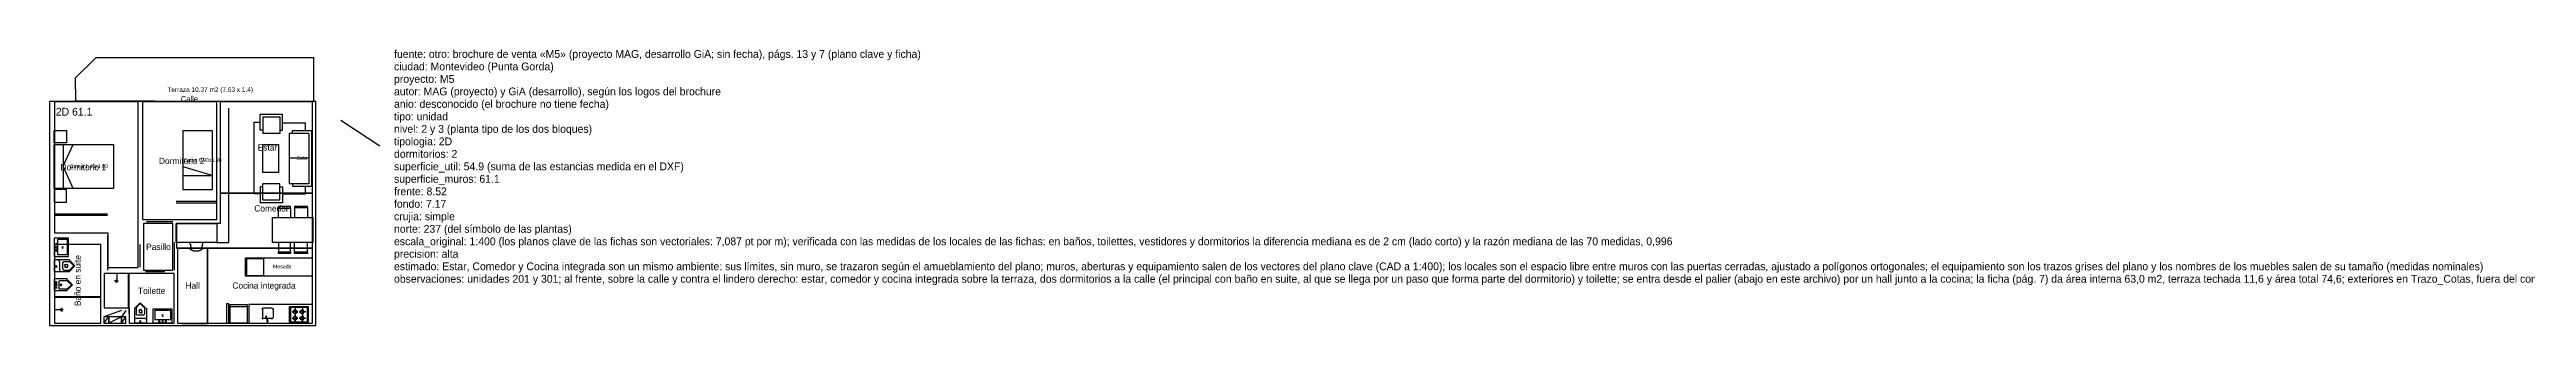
# Model space of a CAD drawing. Header units: metres. Extents: x 0 to 140, y 0 to 9.
# Drawn here: x 0 to 79.2, y 0 to 8.8 of the extents above; entities that cross this region are included whole.
import ezdxf

# ---------------------------------------------------------------- set-up
doc = ezdxf.new("R2010")
doc.units = ezdxf.units.M
for name, color, linetype in [('Trazo_Cotas', 9, 'Continuous'), ('Trazo_Datos', 7, 'Continuous'), ('Trazo_Entrada', 1, 'Continuous'), ('Trazo_Equipamiento', 8, 'Continuous'), ('Trazo_Estancias', 3, 'Continuous'), ('Trazo_Fachada', 30, 'Continuous'), ('Trazo_Medianeras', 8, 'Continuous'), ('Trazo_Norte', 1, 'Continuous'), ('Trazo_Puertas', 1, 'Continuous'), ('Trazo_Unidad', 7, 'Continuous'), ('Trazo_Ventanas', 5, 'Continuous')]:
    doc.layers.add(name, color=color, linetype=linetype)

msp = doc.modelspace()

# ---------------------------------------------------------------- linework, layer by layer
at = {"layer": 'Trazo_Cotas'}
msp.add_lwpolyline([(1.48, 8.57), (0.82, 7.92), (0.83, 7.2), (8.45, 7.17), (8.45, 8.57)], close=True, dxfattribs=at)
at = {"layer": 'Trazo_Entrada'}
msp.add_line((5.09, 0), (4.23, 0), dxfattribs=at)
at = {"layer": 'Trazo_Equipamiento', "color": 9}
for p, q in [((6.74, 6.25), (6.74, 6.76)), ((6.82, 6.68), (6.82, 6.15)), ((0.54, 5.85), (0.15, 5.85)), ((0.44, 5.8), (0.44, 4.39)), ((6.82, 6.25), (6.74, 6.25)), ((7.67, 6.15), (7.67, 4.54)), ((8.3, 6.15), (7.67, 6.15)), ((8.3, 6.15), (8.3, 4.54)), ((8.3, 5.36), (7.67, 5.36)), ((5.35, 3.97), (4.05, 3.97)), ((5.35, 3.97), (4.05, 3.97)), ((6.74, 4.44), (6.74, 3.93)), ((6.82, 4.44), (6.74, 4.44)), ((6.82, 4.02), (6.82, 4.54)), ((8.3, 4.54), (7.67, 4.54)), ((7.77, 4.54), (7.77, 4.46)), ((7.77, 4.46), (8.38, 4.46)), ((0.15, 3.58), (1.85, 3.58)), ((0.15, 3.58), (1.85, 3.58)), ((7.71, 3.76), (7.71, 3.81)), ((8.25, 3.78), (8.25, 3.81)), ((4.49, 2.46), (4.49, 2.46)), ((2.3, 0.48), (1.74, 0.28)), ((1.74, 0.07), (1.9, 0.28)), ((2.44, 0.48), (2.3, 0.28)), ((2.3, 0.07), (2.44, 0.28))]:
    msp.add_line(p, q, dxfattribs=at)
at = {"layer": 'Trazo_Equipamiento', "color": 8}
for p, q in [((0.15, 2.09), (0.15, 1.73)), ((0.17, 2.09), (0.17, 2.09)), ((0.17, 1.73), (0.17, 1.73)), ((0.17, 1.73), (0.36, 1.73)), ((0.31, 2.06), (0.28, 2.09)), ((0.28, 1.72), (0.31, 1.74)), ((0.29, 1.73), (0.29, 1.73)), ((0.32, 2.07), (0.32, 1.75)), ((0.36, 1.73), (0.64, 1.73)), ((0.45, 2.05), (0.41, 2.01)), ((0.41, 1.81), (0.45, 1.77)), ((0.42, 1.82), (0.42, 2.02)), ((0.46, 2.05), (0.64, 2.05)), ((0.46, 1.77), (0.64, 1.77)), ((0.49, 1.92), (0.49, 1.87)), ((0.49, 1.87), (0.58, 1.87)), ((2.15, 1.66), (2.15, 1.38)), ((2.52, 1.66), (2.52, 0.56)), ((2.54, 1.66), (2.54, 0.38)), ((8.25, 2.36), (8.25, 2.31)), ((0.15, 1.48), (0.15, 1.14)), ((1.64, 0.92), (0.15, 0.92)), ((1.64, 0.9), (0.15, 0.9)), ((0.17, 1.48), (0.17, 1.48)), ((0.17, 1.14), (0.17, 1.14)), ((0.2, 1.12), (0.2, 1.12)), ((0.33, 1.44), (0.29, 1.4)), ((0.29, 1.2), (0.33, 1.16)), ((0.31, 1.21), (0.31, 1.41)), ((0.34, 1.44), (0.56, 1.44)), ((0.34, 1.17), (0.56, 1.17)), ((0.56, 1.49), (0.56, 1.49)), ((0.56, 1.12), (0.56, 1.12)), ((2.2, 1.43), (2.08, 1.43)), ((0.15, 0.51), (0.44, 0.51)), ((0.39, 0.56), (0.39, 0.45)), ((2.73, 0.28), (2.73, 0.56)), ((2.73, 0.09), (2.73, 0.28)), ((2.75, 0.22), (2.73, 0.2)), ((2.73, 0.21), (2.73, 0.21)), ((2.74, 0.09), (2.74, 0.09)), ((3.08, 0.07), (2.74, 0.07)), ((2.76, 0.37), (2.8, 0.33)), ((3.07, 0.22), (2.76, 0.22)), ((2.78, 0.38), (2.78, 0.56)), ((2.81, 0.34), (3.01, 0.34)), ((2.88, 0.41), (2.88, 0.48)), ((2.91, 0.41), (2.88, 0.41)), ((3.01, 0.33), (3.05, 0.37)), ((3.05, 0.38), (3.05, 0.56)), ((3.08, 0.2), (3.06, 0.22)), ((3.08, 0.09), (3.08, 0.09)), ((5.78, 0.61), (6.32, 0.61)), ((6.83, 0.56), (6.79, 0.52)), ((6.79, 0.25), (6.83, 0.21)), ((6.81, 0.53), (6.81, 0.26)), ((7.11, 0.56), (6.84, 0.56)), ((6.93, 0.22), (6.84, 0.22)), ((6.91, 0.31), (6.91, 0.31)), ((6.91, 0.29), (6.96, 0.16)), ((6.98, 0.16), (6.93, 0.31)), ((7.11, 0.22), (6.93, 0.22)), ((6.94, 0.21), (6.94, 0.21)), ((6.94, 0.21), (6.96, 0.16)), ((6.95, 0.15), (6.95, 0.14)), ((6.95, 0.14), (6.95, 0.14)), ((6.95, 0.14), (6.95, 0.14)), ((6.96, 0.21), (6.98, 0.16)), ((6.98, 0.15), (6.97, 0.16)), ((6.98, 0.39), (6.98, 0.39)), ((6.99, 0.12), (6.98, 0.15)), ((7.15, 0.52), (7.1, 0.56)), ((7.1, 0.21), (7.15, 0.25)), ((7.11, 0.22), (7.11, 0.22)), ((7.15, 0.53), (7.15, 0.26)), ((8.28, 0.6), (7.67, 0.6)), ((7.76, 0.45), (7.94, 0.45)), ((7.76, 0.24), (7.94, 0.24)), ((7.86, 0.55), (7.86, 0.34)), ((7.86, 0.34), (7.86, 0.14)), ((7.99, 0.45), (8.2, 0.45)), ((7.99, 0.24), (8.2, 0.24)), ((8.09, 0.55), (8.09, 0.34)), ((8.09, 0.34), (8.09, 0.14))]:
    msp.add_line(p, q, dxfattribs=at)
at = {"layer": 'Trazo_Equipamiento', "color": 9}
for points in [[(5.35, 2.66), (5.74, 2.66), (5.74, 6.96)], [(6.74, 4.22), (6.55, 4.22), (6.55, 6.51), (6.74, 6.51)], [(7.37, 6.25), (7.45, 6.25), (7.45, 6.76), (6.74, 6.76)], [(6.82, 6.68), (7.37, 6.68), (7.37, 6.15), (6.82, 6.15)], [(7.45, 6.49), (8.18, 6.49), (8.18, 6.24)], [(0.15, 5.85), (0.15, 6.24), (0.54, 6.24), (0.54, 5.85)], [(0.76, 4.39), (0.44, 5.1), (0.76, 5.8)], [(7.77, 6.15), (7.77, 6.24), (8.38, 6.24), (8.38, 4.46)], [(4.28, 4.8), (5.2, 4.8), (4.28, 5.08)], [(7.37, 4.44), (7.45, 4.44), (7.45, 3.93), (6.74, 3.93)], [(6.82, 4.02), (7.37, 4.02), (7.37, 4.54), (6.82, 4.54)], [(8.18, 4.46), (8.18, 4.2), (7.45, 4.2)], [(0.15, 3.53), (1.8, 3.53), (1.85, 3.53)], [(5.35, 3.92), (4.1, 3.92), (4.05, 3.92)], [(7.71, 3.81), (7.32, 3.81), (7.32, 3.76)], [(7.32, 3.46), (7.32, 3.76), (7.71, 3.76), (7.71, 3.46)], [(8.25, 3.81), (7.84, 3.81), (7.84, 3.46)], [(7.84, 3.78), (8.25, 3.78), (8.25, 3.46)], [(4.47, 2.66), (4.49, 2.61), (4.49, 2.6), (4.51, 2.6), (4.51, 2.53), (4.52, 2.53)], [(4.52, 2.49), (4.52, 2.48), (4.49, 2.48), (4.49, 2.46)], [(4.89, 2.46), (4.89, 2.44), (4.88, 2.44), (4.86, 2.43), (4.84, 2.41), (4.83, 2.41), (4.81, 2.39), (4.78, 2.39), (4.78, 2.38), (4.61, 2.38), (4.61, 2.39), (4.57, 2.39), (4.56, 2.41), (4.54, 2.41), (4.49, 2.46)], [(4.52, 2.53), (4.52, 2.51), (4.52, 2.49)], [(4.91, 2.66), (4.89, 2.61), (4.89, 2.6), (4.88, 2.6), (4.88, 2.53), (4.86, 2.51), (4.86, 2.49)], [(4.86, 2.49), (4.86, 2.48), (4.88, 2.48)], [(4.88, 2.48), (4.89, 2.48), (4.89, 2.46)], [(2.3, 0.28), (1.9, 0.28), (1.9, 0.07), (2.3, 0.07), (2.3, 0.28), (1.9, 0.07), (1.9, 0.28), (1.74, 0.28), (1.74, 0.07), (1.9, 0.07)]]:
    msp.add_lwpolyline(points, dxfattribs=at)
for points in [[(0.15, 5.8), (2.05, 5.8), (2.05, 4.39), (0.15, 4.39)], [(5.2, 4.34), (4.28, 4.34), (4.28, 6.24), (5.2, 6.24)], [(7.32, 4.9), (6.82, 4.9), (6.82, 5.8), (7.32, 5.8)], [(0.15, 3.95), (0.54, 3.95), (0.54, 4.36), (0.15, 4.36)], [(5.35, 2.66), (4.05, 2.66), (4.05, 3.27), (5.35, 3.27)], [(7.13, 3.46), (8.42, 3.46), (8.42, 2.66), (7.13, 2.66)], [(2.44, 0.28), (2.3, 0.28), (2.3, 0.07), (2.44, 0.07)]]:
    msp.add_lwpolyline(points, close=True, dxfattribs=at)
at = {"layer": 'Trazo_Equipamiento', "color": 8}
for points in [[(0.15, 2.21), (0.61, 2.21), (0.61, 2.8), (0.15, 2.8)], [(0.21, 2.58), (0.24, 2.6), (0.21, 2.63), (0.19, 2.6)], [(0.21, 2.48), (0.24, 2.5), (0.21, 2.53), (0.19, 2.5)], [(0.21, 2.38), (0.24, 2.4), (0.21, 2.43), (0.19, 2.4)], [(0.56, 2.26), (0.27, 2.26), (0.27, 2.76), (0.56, 2.76)], [(0.42, 2.48), (0.44, 2.5), (0.42, 2.53), (0.39, 2.5)], [(0.21, 1.92), (0.19, 1.89), (0.21, 1.87), (0.24, 1.89)], [(6.3, 1.6), (6.86, 1.6), (6.86, 2.14), (6.3, 2.14)], [(0.21, 1.41), (0.19, 1.38), (0.21, 1.36), (0.24, 1.38)], [(0.21, 1.33), (0.19, 1.3), (0.21, 1.27), (0.24, 1.3)], [(0.21, 1.24), (0.19, 1.22), (0.21, 1.19), (0.24, 1.22)], [(0.36, 1.33), (0.34, 1.3), (0.36, 1.27), (0.39, 1.3)], [(2.14, 1.38), (2.19, 1.42), (2.14, 1.46), (2.1, 1.42)], [(0.42, 0.5), (0.38, 0.55), (0.34, 0.5), (0.38, 0.46)], [(2.9, 0.11), (2.93, 0.13), (2.9, 0.16), (2.88, 0.13)], [(3.91, 0.07), (3.32, 0.07), (3.32, 0.53), (3.91, 0.53)], [(3.88, 0.48), (3.37, 0.48), (3.37, 0.19), (3.88, 0.19)], [(3.51, 0.11), (3.54, 0.13), (3.51, 0.16), (3.49, 0.13)], [(3.62, 0.29), (3.64, 0.32), (3.62, 0.34), (3.59, 0.32)], [(3.62, 0.11), (3.64, 0.13), (3.62, 0.16), (3.59, 0.13)], [(3.72, 0.11), (3.74, 0.13), (3.72, 0.16), (3.69, 0.13)], [(5.78, 0.67), (6.32, 0.67), (6.32, 0.07), (5.78, 0.07)], [(8.28, 0.6), (7.67, 0.6), (7.67, 0.11), (8.28, 0.11)], [(8.25, 0.58), (7.71, 0.58), (7.71, 0.12), (8.25, 0.12)], [(7.85, 0.36), (7.93, 0.44), (7.85, 0.51), (7.77, 0.44)], [(7.85, 0.16), (7.93, 0.23), (7.85, 0.31), (7.77, 0.23)], [(8.09, 0.36), (8.16, 0.44), (8.09, 0.51), (8.01, 0.44)], [(8.09, 0.16), (8.16, 0.23), (8.09, 0.31), (8.01, 0.23)]]:
    msp.add_lwpolyline(points, close=True, dxfattribs=at)
for points in [[(7.32, 2.66), (7.32, 2.36), (7.71, 2.36), (7.71, 2.66)], [(8.25, 2.31), (7.84, 2.31), (7.84, 2.66)], [(7.84, 2.36), (8.25, 2.36), (8.25, 2.66)], [(0.64, 2.1), (0.32, 2.1), (0.17, 2.1)], [(0.49, 1.92), (0.49, 1.95), (0.58, 1.95)], [(0.59, 1.91), (0.58, 1.94), (0.55, 1.95)], [(0.55, 1.87), (0.58, 1.88), (0.59, 1.91)], [(0.64, 1.73), (0.81, 1.91), (0.64, 2.09)], [(0.64, 1.77), (0.78, 1.91), (0.64, 2.05)], [(8.42, 1.58), (6.27, 1.58), (6.27, 2.17), (8.42, 2.17)], [(7.71, 2.36), (7.71, 2.31), (7.32, 2.31), (7.32, 2.36)], [(0.56, 1.49), (0.24, 1.49), (0.17, 1.49)], [(0.17, 1.12), (0.27, 1.12), (0.56, 1.12)], [(0.55, 1.12), (0.73, 1.3), (0.55, 1.48)], [(0.55, 1.16), (0.7, 1.3), (0.55, 1.44)], [(3.08, 0.56), (2.9, 0.73), (2.73, 0.56)], [(3.05, 0.56), (2.9, 0.7), (2.76, 0.56)], [(2.91, 0.51), (2.88, 0.5), (2.86, 0.47)], [(2.95, 0.47), (2.93, 0.5), (2.9, 0.51)], [(2.91, 0.41), (2.96, 0.41), (2.96, 0.48)], [(3.1, 0.56), (3.1, 0.24), (3.1, 0.09)], [(5.67, 0.07), (5.67, 0.7), (5.72, 0.7), (5.72, 0.07)], [(8.42, 0.67), (6.38, 0.67), (6.38, 0.07)], [(6.95, 0.14), (6.96, 0.11), (6.99, 0.12)]]:
    msp.add_lwpolyline(points, dxfattribs=at)
at = {"layer": 'Trazo_Estancias', "color": 5}
for points in [[(0.16, 7.16), (0.16, 2.97), (1.86, 2.97), (1.86, 1.86), (2.84, 1.86), (2.84, 7.16)], [(2.97, 7.16), (2.97, 3.39), (5.35, 3.39), (5.35, 7.16)]]:
    msp.add_lwpolyline(points, close=True, dxfattribs=at)
at = {"layer": 'Trazo_Estancias', "color": 2}
msp.add_lwpolyline([(5.46, 7.16), (5.46, 4.24), (8.41, 4.24), (8.41, 7.16)], close=True, dxfattribs=at)
at = {"layer": 'Trazo_Estancias', "color": 40}
msp.add_lwpolyline([(5.46, 4.24), (5.46, 3.27), (4.06, 3.27), (4.06, 2.48), (8.41, 2.48), (8.41, 4.24)], close=True, dxfattribs=at)
at = {"layer": 'Trazo_Estancias', "color": 8}
for points in [[(3.01, 3.27), (3.01, 1.77), (3.94, 1.77), (3.94, 3.27)], [(4.09, 2.48), (4.09, 0.08), (5.05, 0.08), (5.05, 2.48)]]:
    msp.add_lwpolyline(points, close=True, dxfattribs=at)
at = {"layer": 'Trazo_Estancias', "color": 4}
for points in [[(0.16, 2.59), (0.16, 0.08), (1.64, 0.08), (1.64, 2.59)], [(1.75, 1.66), (1.75, 0.57), (2.55, 0.57), (2.55, 0.08), (3.99, 0.08), (3.99, 1.66)]]:
    msp.add_lwpolyline(points, close=True, dxfattribs=at)
at = {"layer": 'Trazo_Estancias', "color": 30}
msp.add_lwpolyline([(5.05, 2.48), (5.05, 0.08), (8.41, 0.08), (8.41, 2.48)], close=True, dxfattribs=at)
at = {"layer": 'Trazo_Fachada'}
msp.add_line((8.4, 7.17), (0, 7.17), dxfattribs=at)
at = {"layer": 'Trazo_Medianeras'}
msp.add_line((0, 7.17), (0, 0.12), dxfattribs=at)
at = {"layer": 'Trazo_Norte'}
msp.add_line((9.32, 6.57), (10.57, 5.75), dxfattribs=at)
at = {"layer": 'Trazo_Puertas'}
for p, q in [((3.94, 3.32), (3.1, 3.32)), ((1.87, 1.77), (1.87, 2.87)), ((2.9, 1.87), (2.9, 2.59)), ((4, 1.77), (4, 2.66)), ((3.69, 1.72), (3.07, 1.72))]:
    msp.add_line(p, q, dxfattribs=at)
at = {"layer": 'Trazo_Unidad'}
msp.add_lwpolyline([(0, 7.17), (0, 0), (8.52, 0), (8.52, 7.17)], close=True, dxfattribs=at)
at = {"layer": 'Trazo_Ventanas'}
for p, q in [((2.8, 7.17), (0.2, 7.17)), ((5.3, 7.17), (3, 7.17)), ((8.4, 7.17), (5.5, 7.17))]:
    msp.add_line(p, q, dxfattribs=at)

# ---------------------------------------------------------------- texts
at = {"layer": 'Trazo_Cotas'}
msp.add_text('Terraza 10.37 m2 (7.63 x 1.4)', height=0.15, dxfattribs=at).set_placement((3.77, 7.48))
at = {"layer": 'Trazo_Datos'}
for s, p in [('fuente: otro: brochure de venta «M5» (proyecto MAG, desarrollo GiA; sin fecha), págs. 13 y 7 (plano clave y ficha)', (11.02, 8.57)), ('ciudad: Montevideo (Punta Gorda)', (11.02, 8.17)), ('proyecto: M5', (11.02, 7.77)), ('autor: MAG (proyecto) y GiA (desarrollo), según los logos del brochure', (11.02, 7.37)), ('anio: desconocido (el brochure no tiene fecha)', (11.02, 6.97)), ('tipo: unidad', (11.02, 6.57)), ('nivel: 2 y 3 (planta tipo de los dos bloques)', (11.02, 6.17)), ('tipologia: 2D', (11.02, 5.77)), ('dormitorios: 2', (11.02, 5.37)), ('superficie_util: 54.9 (suma de las estancias medida en el DXF)', (11.02, 4.97)), ('superficie_muros: 61.1', (11.02, 4.57)), ('frente: 8.52', (11.02, 4.17)), ('fondo: 7.17', (11.02, 3.77)), ('crujia: simple', (11.02, 3.37)), ('norte: 237 (del símbolo de las plantas)', (11.02, 2.97)), ('escala_original: 1:400 (los planos clave de las fichas son vectoriales: 7,087 pt por m); verificada con las medidas de los locales de las fichas: en baños, toilettes, vestidores y dormitorios la diferencia mediana es de 2 cm (lado corto) y la razón mediana de las 70 medidas, 0,996', (11.02, 2.57)), ('precision: alta', (11.02, 2.17)), ('estimado: Estar, Comedor y Cocina integrada son un mismo ambiente: sus límites, sin muro, se trazaron según el amueblamiento del plano; muros, aberturas y equipamiento salen de los vectores del plano clave (CAD a 1:400); los locales son el espacio libre entre muros con las puertas cerradas, ajustado a polígonos ortogonales; el equipamiento son los trazos grises del plano y los nombres de los muebles salen de su tamaño (medidas nominales)', (11.02, 1.77)), ('observaciones: unidades 201 y 301; al frente, sobre la calle y contra el lindero derecho: estar, comedor y cocina integrada sobre la terraza, dos dormitorios a la calle (el principal con baño en suite, al que se llega por un paso que forma parte del dormitorio) y toilette; se entra desde el palier (abajo en este archivo) por un hall junto a la cocina; la ficha (pág. 7) da área interna 63,0 m2, terraza techada 11,6 y área total 74,6; exteriores en Trazo_Cotas, fuera del contorno: Terraza 10.37 m2 (7.63 x 1.4); la 101 es igual, con la misma terraza al frente; M5, calle Alejandro Gallinal, Punta Gorda (Montevideo), cerca de la rambla; dos bloques en un lote entre medianeras: el del frente (sobre la calle) con viviendas en los niveles 1 a 6 y el del fondo con viviendas en los niveles 1 a 3 y amenities en el 4, separados por un patio; PB de cocheras y acceso, y subsuelo de cocheras', (11.02, 1.37))]:
    msp.add_text(s, height=0.25, dxfattribs=at).set_placement(p)
at = {"layer": 'Trazo_Equipamiento', "color": 8}
for s, p in [('Cama 1.40x1.90', (0.65, 5.04)), ('Cama 0.90x1.90', (4.29, 5.24)), ('Sofa', (7.9, 5.3)), ('Mesada', (7.15, 1.83))]:
    msp.add_text(s, height=0.12, dxfattribs=at).set_placement(p)
at = {"layer": 'Trazo_Estancias', "color": 2}
msp.add_text('Estar', height=0.2, dxfattribs=at).set_placement((6.66, 5.6))
at = {"layer": 'Trazo_Estancias', "color": 5}
for s, p in [('Dormitorio 1', (0.35, 4.97)), ('Dormitorio 2', (3.5, 5.17))]:
    msp.add_text(s, height=0.2, dxfattribs=at).set_placement(p)
at = {"layer": 'Trazo_Estancias', "color": 40}
msp.add_text('Comedor', height=0.2, dxfattribs=at).set_placement((6.55, 3.65))
at = {"layer": 'Trazo_Estancias', "color": 8}
for s, p in [('Pasillo', (3.09, 2.42)), ('Hall', (4.35, 1.18))]:
    msp.add_text(s, height=0.2, dxfattribs=at).set_placement(p)
at = {"layer": 'Trazo_Estancias', "color": 4}
msp.add_text('Baño en suite', height=0.2, rotation=90, dxfattribs=at).set_placement((1, 0.62))
msp.add_text('Toilette', height=0.2, dxfattribs=at).set_placement((2.83, 1.01))
at = {"layer": 'Trazo_Estancias', "color": 30}
msp.add_text('Cocina integrada', height=0.2, dxfattribs=at).set_placement((5.85, 1.18))
at = {"layer": 'Trazo_Fachada'}
msp.add_text('Calle', height=0.18, dxfattribs=at).set_placement((4.2, 7.17))
at = {"layer": 'Trazo_Unidad'}
msp.add_text('2D 61.1', height=0.25, dxfattribs=at).set_placement((0.2, 6.72))

doc.saveas('drawing.dxf')
